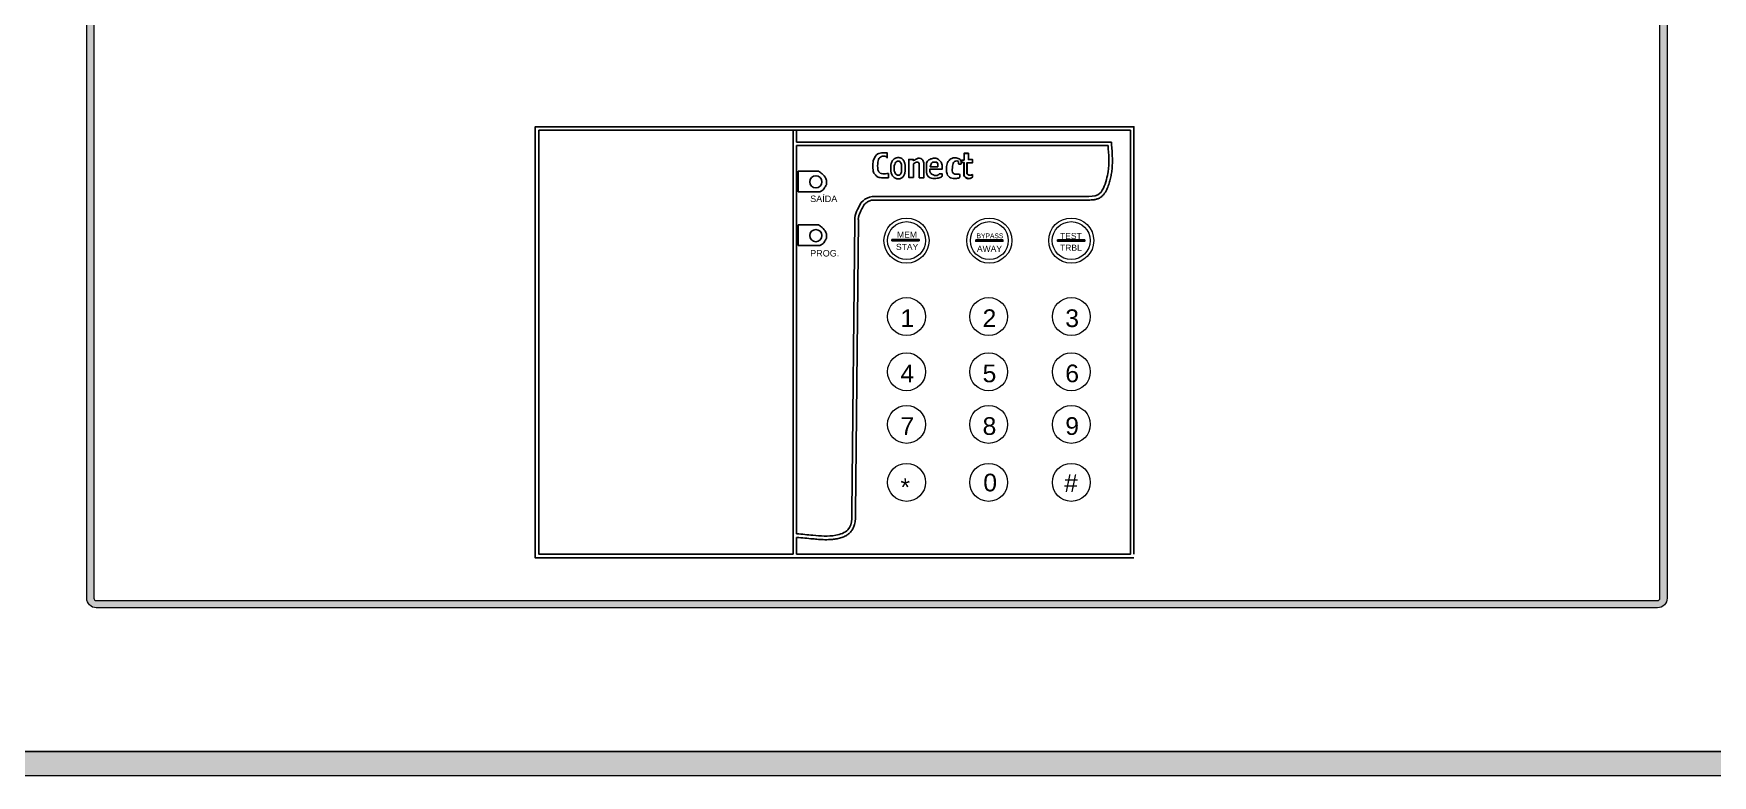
# Model space of a CAD drawing. Header units: millimetres. Extents: x 1729 to 7209, y 940 to 3564.
# Drawn here: x 3968.1 to 4318.6, y 2754.1 to 2908.9 of the extents above; entities that cross this region are included whole.
import ezdxf

# ---------------------------------------------------------------- set-up
doc = ezdxf.new("R2010")
doc.units = ezdxf.units.MM
doc.header["$XCLIPFRAME"] = 2
doc.layers.add('Linhas Externas', color=255, linetype='Continuous')
doc.layers.add('TEXTOS', color=7, linetype='Continuous')
doc.styles.get("Standard").update_dxf_attribs({"font": 'arial.ttf'})
picture_1 = doc.add_image_def('image1.jpg', size_in_pixel=(3840, 2160))

# ---------------------------------------------------------------- blocks, each defined once
blk = doc.blocks.new('CONNECT')
h = blk.add_hatch(color=256)
h.dxf.hatch_style = 1
h.paths.add_polyline_path([(80.13, -23.8), (80.13, -23.53), (74.47, -23.53), (74.47, -23.8)])
h = blk.add_hatch(color=256)
h.dxf.hatch_style = 1
h.paths.add_polyline_path([(97.63, -23.91), (97.63, -23.64), (91.96, -23.64), (91.96, -23.91)])
h = blk.add_hatch(color=256)
h.dxf.hatch_style = 1
h.paths.add_polyline_path([(114.73, -23.91), (114.73, -23.64), (109.06, -23.64), (109.06, -23.91)])
for p, q in [((53.82, -0.75), (53.82, -89.25)), ((54.57, -0.75), (54.57, -3.2)), ((120.29, -3.2), (54.57, -3.2)), ((119.59, -3.95), (54.57, -3.95)), ((54.57, -3.95), (54.57, -84.96)), ((59.12, -9.29), (54.88, -9.29)), ((54.88, -9.29), (54.88, -13.57)), ((54.88, -13.57), (59.4, -13.59)), ((112.67, -14.56), (70.31, -14.56)), ((112.67, -15.31), (70.39, -15.31)), ((59.12, -20.51), (54.88, -20.51)), ((54.88, -20.51), (54.88, -24.79)), ((66.1, -80.49), (66.7, -19.64)), ((66.85, -80.5), (67.45, -19.65)), ((54.88, -24.79), (59.4, -24.81)), ((54.57, -85.72), (54.57, -89.25))]:
    blk.add_line(p, q)
for points in [[(125, -90), (0, -90), (0, 0), (125, 0), (125, -89.24)], [(53.82, -89.25), (0.75, -89.25), (0.75, -0.75), (124.25, -0.75), (124.25, -89.25), (54.57, -89.25)]]:
    blk.add_lwpolyline(points)
for points in [[(74.47, -23.53), (80.13, -23.53), (80.13, -23.8), (74.47, -23.8)], [(91.96, -23.64), (97.63, -23.64), (97.63, -23.91), (91.96, -23.91)], [(109.06, -23.64), (114.73, -23.64), (114.73, -23.91), (109.06, -23.91)]]:
    blk.add_lwpolyline(points, close=True)
for centre in [(58.58, -11.51), (58.58, -22.73)]:
    blk.add_circle(centre, 1.27)
at = {"color": 0, "lineweight": 0}
for centre, radius in [((77.51, -23.77), 4.71), ((77.51, -23.77), 3.96), ((94.8, -23.77), 4.71), ((94.8, -23.77), 3.96), ((111.9, -23.77), 4.71), ((111.9, -23.77), 3.96), ((77.51, -39.63), 3.96), ((94.66, -39.63), 3.96), ((111.92, -39.63), 3.96), ((77.51, -51.15), 3.96), ((94.66, -51.15), 3.96), ((111.92, -51.15), 3.96), ((77.51, -62.14), 3.96), ((94.66, -62.14), 3.96), ((111.92, -62.14), 3.96), ((77.51, -74.24), 3.96), ((94.66, -74.24), 3.96), ((111.92, -74.24), 3.96)]:
    blk.add_circle(centre, radius, dxfattribs=at)
for points, knots in [([(120.29, -3.2), (120.31, -3.43), (120.33, -3.66), (120.34, -3.9), (120.34, -3.9), (120.34, -3.9), (120.34, -3.9), (120.36, -4.13), (120.38, -4.36), (120.42, -5.07), (120.45, -5.54), (120.51, -6.96), (120.51, -7.91), (120.38, -9.22), (120.33, -9.59), (120.2, -10.3), (120.11, -10.66), (119.98, -11.19), (119.93, -11.36), (119.84, -11.71), (119.78, -11.89), (119.61, -12.43), (119.48, -12.79), (119.14, -13.49), (118.94, -13.83), (118.56, -14.28), (118.42, -14.42), (118.16, -14.64), (118.05, -14.73), (117.82, -14.86), (117.72, -14.92), (117.51, -15.01), (117.41, -15.05), (117.09, -15.15), (116.88, -15.2), (116.26, -15.29), (115.86, -15.31), (115.3, -15.31), (115.14, -15.31), (114.8, -15.3), (114.62, -15.3), (114.28, -15.3), (114.11, -15.3), (113.6, -15.3), (113.27, -15.3), (112.85, -15.31), (112.76, -15.31), (112.67, -15.31)], [-1.828135, -1.828135, -1.828135, -1.828135, -0.004019, -0.004019, -0.004019, 0, 0, 0, 1.828665, 1.828665, 5.485996, 5.485996, 12.800656, 12.800656, 15.596941, 15.596941, 18.393226, 18.393226, 19.691946, 19.691946, 20.990666, 20.990666, 23.588105, 23.588105, 26.185545, 26.185545, 27.452124, 27.452124, 28.347909, 28.347909, 29.068021, 29.068021, 29.788132, 29.788132, 31.228356, 31.228356, 34.001892, 34.001892, 35.231373, 35.231373, 36.589812, 36.589812, 37.948251, 37.948251, 40.665128, 40.665128, 41.380942, 41.380942, 41.380942, 41.380942]), ([(73.74, -9.79), (73.62, -9.79), (73.13, -9.78), (72.46, -9.92), (71.74, -9.58), (71.4, -8.66), (71.51, -7.73), (71.61, -6.72), (72.22, -6.13), (73.08, -6.06), (73.36, -6.4), (73.45, -6.5), (73.45, -6.15), (73.45, -5.8), (73.45, -5.45), (73.15, -5.44), (72.51, -5.43), (71.31, -5.54), (70.76, -6.53), (70.35, -7.69), (70.56, -8.54), (70.48, -9.52), (70.98, -9.95), (71.45, -10.59), (71.96, -10.63), (72.26, -10.65), (72.75, -10.66), (73.25, -10.66), (73.74, -10.66), (73.74, -10.37), (73.74, -10.08), (73.74, -9.79)], [0, 0, 0, 0, 1.000539, 3.909478, 5.230627, 6.978036, 11.199107, 12.650894, 14.955787, 17.382743, 18.393566, 18.393566, 18.393566, 19.393566, 19.393566, 19.393566, 21.773896, 24.569508, 28.376272, 29.735716, 34.394929, 35.056241, 37.391433, 39.013904, 41.236268, 41.236268, 41.236268, 42.236268, 42.236268, 42.236268, 43.236268, 43.236268, 43.236268, 43.236268]), ([(77.22, -7.99), (77.21, -7.94), (77.2, -7.89), (77.16, -7.72), (77.13, -7.59), (77.06, -7.38), (77.03, -7.31), (76.97, -7.17), (76.93, -7.11), (76.85, -6.97), (76.8, -6.9), (76.66, -6.76), (76.59, -6.69), (76.45, -6.6), (76.4, -6.57), (76.26, -6.51), (76.18, -6.48), (75.95, -6.44), (75.81, -6.43), (75.57, -6.45), (75.46, -6.47), (75.3, -6.52), (75.25, -6.54), (75.14, -6.59), (75.09, -6.62), (74.97, -6.69), (74.9, -6.74), (74.74, -6.88), (74.67, -6.98), (74.54, -7.17), (74.49, -7.26), (74.39, -7.46), (74.35, -7.58), (74.28, -7.77), (74.26, -7.85), (74.24, -7.92), (74.24, -8.42), (74.24, -8.91), (74.24, -9.41), (74.26, -9.48), (74.28, -9.56), (74.35, -9.75), (74.39, -9.86), (74.49, -10.07), (74.54, -10.16), (74.67, -10.35), (74.74, -10.44), (74.9, -10.58), (74.97, -10.63), (75.09, -10.71), (75.14, -10.74), (75.25, -10.79), (75.3, -10.81), (75.46, -10.86), (75.57, -10.88), (75.81, -10.9), (75.95, -10.89), (76.18, -10.84), (76.26, -10.81), (76.4, -10.75), (76.45, -10.73), (76.59, -10.64), (76.66, -10.57), (76.8, -10.43), (76.85, -10.36), (76.93, -10.22), (76.97, -10.15), (77.03, -10.02), (77.06, -9.95), (77.13, -9.74), (77.16, -9.61), (77.2, -9.44), (77.21, -9.38), (77.22, -9.34), (77.22, -8.89), (77.22, -8.44), (77.22, -7.99)], [0, 0, 0, 0, 0.399282, 0.399282, 1.247016, 1.247016, 1.632987, 1.632987, 1.953621, 1.953621, 2.274254, 2.274254, 2.594888, 2.594888, 2.755205, 2.755205, 3.047829, 3.047829, 3.528284, 3.528284, 3.931062, 3.931062, 4.132452, 4.132452, 4.333841, 4.333841, 4.629036, 4.629036, 5.137768, 5.137768, 5.646501, 5.646501, 6.365749, 6.365749, 6.948602, 6.948602, 6.948602, 7.948602, 7.948602, 7.948602, 8.531454, 8.531454, 9.250703, 9.250703, 9.759435, 9.759435, 10.268167, 10.268167, 10.563362, 10.563362, 10.764751, 10.764751, 10.966141, 10.966141, 11.36892, 11.36892, 11.849374, 11.849374, 12.141998, 12.141998, 12.302315, 12.302315, 12.622949, 12.622949, 12.943583, 12.943583, 13.264216, 13.264216, 13.650187, 13.650187, 14.497921, 14.497921, 14.897203, 14.897203, 14.897203, 15.897203, 15.897203, 15.897203, 15.897203]), ([(78.94, -7.82), (79.01, -7.74), (79.25, -7.46), (80.14, -7.23), (80.15, -7.86), (80.16, -8.16), (80.16, -8.99), (80.16, -9.83), (80.16, -10.66), (80.45, -10.66), (80.73, -10.66), (81.02, -10.66), (81.05, -10.66), (81.09, -10.66), (81.13, -10.66), (81.13, -9.71), (81.13, -8.75), (81.13, -7.79), (81.1, -7.5), (81.04, -6.85), (80.04, -6.43), (79.43, -6.86), (79.08, -7), (78.93, -7.07), (78.93, -6.98), (78.93, -6.89), (78.93, -6.81), (78.6, -6.81), (78.28, -6.81), (77.96, -6.81), (77.96, -8.07), (77.96, -9.33), (77.96, -10.58), (78.29, -10.58), (78.62, -10.58), (78.94, -10.58), (78.94, -9.66), (78.94, -8.74), (78.94, -7.82)], [0, 0, 0, 0, 0.865344, 3.042835, 4.977608, 4.977608, 4.977608, 5.977608, 5.977608, 5.977608, 6.977608, 6.977608, 6.977608, 7.977608, 7.977608, 7.977608, 8.977608, 8.977608, 8.977608, 11.224441, 13.915446, 15.653394, 16.958655, 16.958655, 16.958655, 17.958655, 17.958655, 17.958655, 18.958655, 18.958655, 18.958655, 19.958655, 19.958655, 19.958655, 20.958655, 20.958655, 20.958655, 21.958655, 21.958655, 21.958655, 21.958655]), ([(84.97, -8.25), (84.97, -8.45), (84.97, -8.66), (84.97, -8.86), (84.11, -8.86), (83.25, -8.86), (82.39, -8.86), (82.37, -9.02), (82.33, -9.41), (82.67, -9.88), (83.28, -10.17), (83.99, -10.27), (84.29, -9.91), (84.37, -9.82), (84.56, -9.82), (84.75, -9.82), (84.95, -9.82), (84.98, -9.98), (85.03, -10.22), (84.86, -10.39), (84.8, -10.44), (84.77, -10.47), (84.55, -10.7), (83.76, -10.76), (82.77, -10.91), (81.87, -10.36), (81.73, -9.84), (81.67, -9.64), (81.67, -9.13), (81.67, -8.61), (81.67, -8.1), (81.66, -7.94), (81.61, -7.48), (82.14, -6.84), (82.95, -6.6), (83.7, -6.5), (84.28, -6.92), (84.84, -7.38), (84.93, -7.96), (84.97, -8.25)], [0, 0, 0, 0, 1, 1, 1, 2, 2, 2, 3.311967, 5.047537, 6.096683, 8.77094, 9.734371, 9.734371, 9.734371, 10.734371, 10.734371, 10.734371, 11.946486, 12.535674, 12.535674, 12.535674, 12.861924, 15.069571, 18.318307, 20.902318, 22.518012, 22.518012, 22.518012, 23.518012, 23.518012, 23.518012, 24.767344, 27.125139, 29.274544, 31.555569, 32.684815, 34.849753, 37.129193, 37.129193, 37.129193, 37.129193]), ([(88.59, -10.67), (88.31, -10.73), (87.69, -10.85), (86.67, -10.76), (85.84, -9.95), (85.89, -8.84), (85.85, -7.76), (86.49, -6.82), (87.41, -6.37), (88.16, -6.56), (88.8, -6.81), (88.86, -7.19), (88.89, -7.4), (88.89, -7.53), (88.88, -7.66), (88.88, -7.79), (88.71, -7.79), (88.53, -7.79), (88.35, -7.79)], [0.523945, 0.523945, 0.523945, 0.523945, 2.733077, 5.499626, 8.315657, 10.770354, 13.93156, 16.718309, 19.213809, 21.440335, 22.727263, 24.219363, 24.219363, 24.219363, 25.219363, 25.219363, 25.219363, 26.219363, 26.219363, 26.219363, 26.219363]), ([(90.12, -9.83), (90.25, -9.94), (90.58, -10.21), (91, -10.1), (91.25, -10.03), (91.25, -10.2), (91.25, -10.38), (91.25, -10.55), (91.12, -10.65), (90.75, -10.91), (89.95, -10.83), (89.63, -10.41), (89.48, -10.21), (89.49, -9.29), (89.49, -8.38), (89.5, -7.46), (89.34, -7.45), (89.19, -7.45), (89.04, -7.45), (89.04, -7.29), (89.04, -7.12), (89.04, -6.95), (89.2, -6.95), (89.35, -6.95), (89.51, -6.95), (89.51, -6.48), (89.51, -6.01), (89.52, -5.53), (89.82, -5.53), (90.12, -5.54), (90.42, -5.54), (90.42, -5.97), (90.42, -6.41), (90.42, -6.85), (90.72, -6.85), (91.02, -6.85), (91.31, -6.85), (91.31, -7.07), (91.31, -7.29), (91.31, -7.51), (90.92, -7.51), (90.52, -7.51), (90.13, -7.51), (90.13, -8.28), (90.12, -9.06), (90.12, -9.83)], [0, 0, 0, 0, 1.259842, 3.179741, 3.179741, 3.179741, 4.179741, 4.179741, 4.179741, 5.447932, 7.683732, 9.54587, 9.54587, 9.54587, 10.54587, 10.54587, 10.54587, 11.54587, 11.54587, 11.54587, 12.54587, 12.54587, 12.54587, 13.54587, 13.54587, 13.54587, 14.54587, 14.54587, 14.54587, 15.54587, 15.54587, 15.54587, 16.54587, 16.54587, 16.54587, 17.54587, 17.54587, 17.54587, 18.54587, 18.54587, 18.54587, 19.54587, 19.54587, 19.54587, 20.54587, 20.54587, 20.54587, 20.54587]), ([(90.14, -9.81), (90.27, -9.92), (90.6, -10.18), (91.01, -10.06), (91.26, -10), (91.26, -10.17), (91.26, -10.34), (91.26, -10.51), (91.13, -10.61), (90.77, -10.87), (89.99, -10.8), (89.66, -10.38), (89.52, -10.19), (89.52, -9.28), (89.52, -8.37), (89.52, -7.46), (89.37, -7.46), (89.22, -7.46), (89.07, -7.46), (89.07, -7.3), (89.07, -7.13), (89.07, -6.97), (89.22, -6.97), (89.38, -6.97), (89.53, -6.97), (89.53, -6.5), (89.53, -6.03), (89.53, -5.57), (89.83, -5.57), (90.13, -5.57), (90.43, -5.57), (90.43, -6), (90.43, -6.43), (90.43, -6.86), (90.72, -6.86), (91.02, -6.86), (91.31, -6.86), (91.31, -7.08), (91.31, -7.29), (91.31, -7.51), (90.92, -7.51), (90.53, -7.51), (90.14, -7.51), (90.14, -8.28), (90.14, -9.04), (90.14, -9.81)], [0, 0, 0, 0, 1.259842, 3.179741, 3.179741, 3.179741, 4.179741, 4.179741, 4.179741, 5.447932, 7.683732, 9.54587, 9.54587, 9.54587, 10.54587, 10.54587, 10.54587, 11.54587, 11.54587, 11.54587, 12.54587, 12.54587, 12.54587, 13.54587, 13.54587, 13.54587, 14.54587, 14.54587, 14.54587, 15.54587, 15.54587, 15.54587, 16.54587, 16.54587, 16.54587, 17.54587, 17.54587, 17.54587, 18.54587, 18.54587, 18.54587, 19.54587, 19.54587, 19.54587, 20.54587, 20.54587, 20.54587, 20.54587]), ([(76.48, -8.14), (76.45, -7.99), (76.39, -7.68), (76.13, -7.14), (75.46, -7.18), (75.11, -7.63), (75.01, -7.95), (74.96, -8.13), (74.96, -8.49), (74.96, -8.84), (74.96, -9.2), (75.01, -9.37), (75.11, -9.7), (75.46, -10.15), (76.13, -10.18), (76.39, -9.65), (76.45, -9.33), (76.48, -9.18), (76.48, -8.84), (76.48, -8.49), (76.48, -8.14)], [0, 0, 0, 0, 1.250396, 2.593573, 4.263454, 5.485922, 6.948602, 6.948602, 6.948602, 7.948602, 7.948602, 7.948602, 9.411281, 10.633749, 12.30363, 13.646807, 14.897203, 14.897203, 14.897203, 15.897203, 15.897203, 15.897203, 15.897203]), ([(84.05, -8.37), (83.52, -8.37), (82.99, -8.37), (82.46, -8.37), (82.5, -8.24), (82.58, -7.91), (82.82, -7.29), (83.38, -7.49), (83.9, -7.33), (84.07, -7.89), (84.06, -8.21), (84.05, -8.37)], [0, 0, 0, 0, 1, 1, 1, 2.174662, 3.791615, 5.215034, 6.244008, 7.485688, 8.871798, 8.871798, 8.871798, 8.871798]), ([(88.36, -7.72), (88.39, -7.56), (88.48, -7.07), (87.19, -7.16), (87.19, -8.34), (86.89, -9.3), (87.51, -9.94), (88.09, -9.93), (88.48, -9.94), (88.63, -9.94), (88.61, -10.18), (88.6, -10.42), (88.59, -10.67)], [0, 0, 0, 0, 1.125512, 3.38498, 6.10073, 9.327511, 10.565368, 12.467507, 13.638812, 13.638812, 13.638812, 14.58164, 14.58164, 14.58164, 14.58164]), ([(70.31, -14.56), (69.61, -14.7), (68.22, -15.29), (67.32, -17.18), (66.66, -18.6), (66.69, -19.43), (66.7, -19.64)], [7.855531, 7.855531, 7.855531, 7.855531, 13.409592, 19.095792, 23.979353, 25.642335, 25.642335, 25.642335, 25.642335]), ([(70.39, -15.31), (70.32, -15.32), (70.24, -15.34), (69.93, -15.43), (69.7, -15.52), (69.28, -15.74), (69.1, -15.86), (68.82, -16.12), (68.71, -16.25), (68.49, -16.56), (68.39, -16.73), (68.21, -17.08), (68.13, -17.25), (67.99, -17.53), (67.94, -17.65), (67.84, -17.87), (67.79, -17.97), (67.65, -18.28), (67.58, -18.48), (67.51, -18.74), (67.49, -18.82), (67.47, -18.95), (67.46, -19), (67.45, -19.09), (67.45, -19.13), (67.44, -19.21), (67.44, -19.26), (67.45, -19.4), (67.45, -19.5), (67.45, -19.61)], [8.078999, 8.078999, 8.078999, 8.078999, 8.757387, 8.757387, 11.07109, 11.07109, 13.384792, 13.384792, 15.225508, 15.225508, 17.066225, 17.066225, 18.61861, 18.61861, 19.581452, 19.581452, 20.544294, 20.544294, 22.469979, 22.469979, 23.314193, 23.314193, 23.875087, 23.875087, 24.323818, 24.323818, 24.77255, 24.77255, 25.642335, 25.642335, 25.642335, 25.642335]), ([(54.57, -85.72), (55.7, -85.82), (56.84, -85.93), (57.97, -86.03), (57.97, -86.03), (57.97, -86.03), (57.97, -86.03), (58.15, -86.05), (58.33, -86.07), (58.91, -86.12), (59.33, -86.15), (60.23, -86.2), (60.73, -86.21), (61.58, -86.18), (61.94, -86.15), (62.61, -86.07), (62.93, -86.01), (63.58, -85.87), (63.92, -85.78), (64.5, -85.56), (64.75, -85.44), (65.18, -85.18), (65.37, -85.05), (65.64, -84.81), (65.74, -84.71), (66, -84.41), (66.15, -84.2), (66.4, -83.74), (66.5, -83.51), (66.69, -82.94), (66.77, -82.59), (66.84, -82.03), (66.86, -81.81), (66.88, -81.38), (66.88, -81.18), (66.87, -80.8), (66.86, -80.62), (66.85, -80.46)], [-8.948575, -8.948575, -8.948575, -8.948575, 0.183832, 0.183832, 0.183832, 0.186469, 0.186469, 0.186469, 1.621751, 1.621751, 4.865254, 4.865254, 8.669098, 8.669098, 11.266924, 11.266924, 13.595144, 13.595144, 15.923364, 15.923364, 17.756315, 17.756315, 19.222317, 19.222317, 20.059903, 20.059903, 21.716719, 21.716719, 23.373535, 23.373535, 25.675243, 25.675243, 27.205585, 27.205585, 28.735927, 28.735927, 30.09226, 30.09226, 30.09226, 30.09226]), ([(54.57, -84.96), (55.7, -85.07), (56.84, -85.17), (57.97, -85.28), (59.54, -85.42), (62.02, -85.65), (65.49, -84.52), (66.17, -82.19), (66.12, -80.95), (66.1, -80.49)], [-9.146969, -9.146969, -9.146969, -9.146969, 0, 0, 0, 12.667448, 20.043346, 26.41506, 30.09226, 30.09226, 30.09226, 30.09226])]:
    blk.add_open_spline(points, degree=3, knots=knots)
for points in [[(119.59, -3.95), (119.59, -9.39), (119.24, -11.03), (117.48, -14.19), (114.91, -14.55), (112.67, -14.56)], [(59.12, -9.29), (59.9, -9.82), (60.66, -10.83), (60.77, -11.16)], [(60.77, -12.11), (60.38, -12.79), (59.71, -13.46), (59.4, -13.59)], [(60.77, -11.16), (60.77, -12.11)], [(59.12, -20.51), (59.9, -21.04), (60.66, -22.05), (60.77, -22.38)], [(60.77, -23.33), (60.38, -24.01), (59.71, -24.68), (59.4, -24.81)], [(60.77, -22.38), (60.77, -23.33)]]:
    blk.add_spline(points, degree=3)
at = {"attachment_point": 1}
for s, width, gutter_width, insert, char_height in [('SAÍDA', 5.8135, 48.96, (57.39, -14.37), 1.351), ('STAY', 4.0905, 46.11, (75.31, -24.45), 1.273), ('MEM', 4.0905, 46.11, (75.53, -21.91), 1.273), ('BYPASS', 3.2192, 36.29, (92.13, -22.28), 1.002), ('TEST', 4.0905, 46.11, (109.55, -22.17), 1.273), ('PROG.', 5.8135, 48.96, (57.39, -25.74), 1.351), ('AWAY', 4.0905, 46.11, (92.21, -24.85), 1.273), ('TRBL', 4.0905, 46.11, (109.56, -24.61), 1.273), ('1', 8.3999, 133.84, (76.24, -38.13), 3.69), ('2', 8.3999, 133.84, (93.39, -38.13), 3.69), ('3', 8.3999, 133.84, (110.66, -38.13), 3.69), ('4', 8.3999, 133.84, (76.24, -49.65), 3.69), ('5', 8.3999, 133.84, (93.39, -49.65), 3.69), ('6', 8.3999, 133.84, (110.66, -49.65), 3.69), ('7', 8.3999, 133.84, (76.24, -60.64), 3.69), ('8', 8.3999, 133.84, (93.39, -60.64), 3.69), ('9', 8.3999, 133.84, (110.66, -60.64), 3.69), ('*', 8.3999, 133.84, (76.24, -73.39), 3.69), ('0', 8.3999, 133.84, (93.54, -72.43), 3.69), ('#', 8.3999, 133.84, (110.42, -72.54), 3.69)]:
    blk.add_mtext_dynamic_manual_height_columns(s, width=width, gutter_width=gutter_width, heights=[0], dxfattribs=dict(at, insert=insert, char_height=char_height))

msp = doc.modelspace()

# ---------------------------------------------------------------- hatches: boundary and pattern name
at = {"layer": 'Linhas Externas', "lineweight": 15}
h = msp.add_hatch(color=256, dxfattribs=at)
h.dxf.hatch_style = 1
h.paths.add_polyline_path([(3564.17, 3564.081, 0.4142136), (3559.17, 3559.081), (3559.17, 2759.081, 0.4142136), (3564.17, 2754.081), (4664.17, 2754.081, 0.4142136), (4669.17, 2759.081), (4669.17, 3559.081, 0.4142136), (4664.17, 3564.081)])
h.paths.add_polyline_path([(4664.17, 3559.081), (4664.17, 2759.081), (3564.17, 2759.081), (3564.17, 3559.081)], flags=16)
h.paths.add_polyline_path([(4644.17, 3539.081), (4644.17, 3478.851), (4558.273, 3478.851), (4558.273, 3539.081)], flags=0)
h.paths.add_polyline_path([(4644.17, 3457.081), (4644.17, 3336.081, -0.4142136), (4642.17, 3334.081), (4190.17, 3334.081, -0.4142136), (4188.17, 3336.081), (4188.17, 3457.081, -0.4142136), (4190.17, 3459.081), (4235.17, 3459.081), (4235.17, 3457.581), (4190.17, 3457.581, 0.4142136), (4189.67, 3457.081), (4189.67, 3336.081, 0.4142136), (4190.17, 3335.581), (4642.17, 3335.581, 0.4142136), (4642.67, 3336.081), (4642.67, 3457.081, 0.4142136), (4642.17, 3457.581), (4597.17, 3457.581), (4597.17, 3459.081), (4642.17, 3459.081, -0.4142136)], flags=0)
h.paths.add_polyline_path([(4603.67, 3389.049, -1), (4528.67, 3389.049, -1)], flags=0)
h.paths.add_polyline_path([(4446.17, 3381.549, -1), (4386.17, 3381.549, -1)], flags=0)
h.paths.add_polyline_path([(4554.17, 3311.081), (4554.17, 3171.081, -0.4142136), (4552.17, 3169.081), (4426.17, 3169.081, -0.4142136), (4424.17, 3171.081), (4424.17, 3311.081, -0.4142136), (4426.17, 3313.081), (4448.17, 3313.081), (4448.17, 3311.581), (4426.17, 3311.581, 0.4142136), (4425.67, 3311.081), (4425.67, 3171.081, 0.4142136), (4426.17, 3170.581), (4552.17, 3170.581, 0.4142136), (4552.67, 3171.081), (4552.67, 3311.081, 0.4142136), (4552.17, 3311.581), (4530.17, 3311.581), (4530.17, 3313.081), (4552.17, 3313.081, -0.4142136)], flags=0)
h.paths.add_polyline_path([(4306.17, 3391.549, -1), (4226.17, 3391.549, -1)], flags=0)
h.paths.add_polyline_path([(4644.17, 3157.081), (4644.17, 2791.081, -0.4142136), (4642.17, 2789.081), (4336.17, 2789.081, -0.4142136), (4334.17, 2791.081), (4334.17, 3157.081, -0.4142136), (4336.17, 3159.081), (4388.17, 3159.081), (4388.17, 3157.581), (4337.67, 3157.581, 0.4142136), (4335.67, 3155.581), (4335.67, 2792.581, 0.4142136), (4337.67, 2790.581), (4640.67, 2790.581, 0.4142136), (4642.67, 2792.581), (4642.67, 3155.581, 0.4142136), (4640.67, 3157.581), (4590.17, 3157.581), (4590.17, 3159.081), (4642.17, 3159.081, -0.4142136)], flags=0)
h.paths.add_polyline_path([(4279.17, 3322.081), (4279.17, 3126.081, -0.4142136), (4277.17, 3124.081), (4011.17, 3124.081, -0.4142136), (4009.17, 3126.081), (4009.17, 3322.081, -0.4142136), (4011.17, 3324.081), (4059.431, 3324.081), (4059.431, 3322.581), (4011.17, 3322.581, 0.4142136), (4010.67, 3322.081), (4010.67, 3126.081, 0.4142136), (4011.17, 3125.581), (4277.17, 3125.581, 0.4142136), (4277.67, 3126.081), (4277.67, 3322.081, 0.4142136), (4277.17, 3322.581), (4228.909, 3322.581), (4228.909, 3324.081), (4277.17, 3324.081, -0.4142136)], flags=0)
h.paths.add_polyline_path([(4105.441, 3425.204), (4105.441, 3337.268, -0.4142136), (4103.441, 3335.268), (3596.17, 3335.268, -0.4142136), (3594.17, 3337.268), (3594.17, 3425.204, -0.4142136), (3596.17, 3427.204), (3778.805, 3427.204), (3778.805, 3425.704), (3596.17, 3425.704, 0.4142136), (3595.67, 3425.204), (3595.67, 3337.268, 0.4142136), (3596.17, 3336.768), (4103.441, 3336.768, 0.4142136), (4103.941, 3337.268), (4103.941, 3425.204, 0.4142136), (4103.441, 3425.704), (3920.805, 3425.704), (3920.805, 3427.204), (4103.441, 3427.204, -0.4142136)], flags=0)
h.paths.add_polyline_path([(4309.17, 3112.081), (4309.17, 2791.081, -0.4142136), (4307.17, 2789.081), (3981.17, 2789.081, -0.4142136), (3979.17, 2791.081), (3979.17, 3112.081, -0.4142136), (3981.17, 3114.081), (4063.17, 3114.081), (4063.17, 3112.581), (3981.17, 3112.581, 0.4142136), (3980.67, 3112.081), (3980.67, 2791.081, 0.4142136), (3981.17, 2790.581), (4307.17, 2790.581, 0.4142136), (4307.67, 2791.081), (4307.67, 3112.081, 0.4142136), (4307.17, 3112.581), (4225.17, 3112.581), (4225.17, 3114.081), (4307.17, 3114.081, -0.4142136)], flags=0)
h.paths.add_polyline_path([(4076.641, 3411.081), (4076.641, 3368.081, -0.4142136), (4073.141, 3364.581), (3627.141, 3364.581, -0.4142136), (3623.641, 3368.081), (3623.641, 3411.081, -0.4142136), (3627.141, 3414.581), (4073.141, 3414.581, -0.4142136)], flags=0)
h.paths.add_polyline_path([(4075.141, 3411.081), (4075.141, 3368.081, -0.4142136), (4073.141, 3366.081), (3627.141, 3366.081, -0.4142136), (3625.141, 3368.081), (3625.141, 3411.081, -0.4142136), (3627.141, 3413.081), (4073.141, 3413.081, -0.4142136)], flags=0)
h.paths.add_polyline_path([(3954.17, 3322.081), (3954.17, 2791.081, -0.4142136), (3952.17, 2789.081), (3596.17, 2789.081, -0.4142136), (3594.17, 2791.081), (3594.17, 3322.081, -0.4142136), (3596.17, 3324.081), (3673.17, 3324.081), (3673.17, 3322.581), (3596.17, 3322.581, 0.4142136), (3595.67, 3322.081), (3595.67, 2791.081, 0.4142136), (3596.17, 2790.581), (3952.17, 2790.581, 0.4142136), (3952.67, 2791.081), (3952.67, 3322.081, 0.4142136), (3952.17, 3322.581), (3875.17, 3322.581), (3875.17, 3324.081), (3952.17, 3324.081, -0.4142136)], flags=0)
h.paths.add_polyline_path([(3654.895, 3539.081), (3654.895, 3453.184), (3594.17, 3453.184), (3594.17, 3539.081)], flags=0)
h.paths.add_polyline_path([(4222.542, 3431.186), (4609.444, 3431.186), (4609.444, 3460.879), (4222.542, 3460.879)], flags=8)
h.paths.add_polyline_path([(4383.424, 3133.726), (4593.913, 3133.726), (4593.913, 3161.059), (4383.424, 3161.059)], flags=8)
h.paths.add_polyline_path([(4061.998, 3088.328), (4226.82, 3088.328), (4226.82, 3118.021), (4061.998, 3118.021)], flags=8)
h.paths.add_polyline_path([(3667.127, 3294.768), (3884.015, 3294.768), (3884.015, 3324.461), (3667.127, 3324.461)], flags=8)
h.paths.add_polyline_path([(4054.972, 3295.394), (4234.652, 3295.394), (4234.652, 3325.087), (4054.972, 3325.087)], flags=8)
h.paths.add_polyline_path([(4439.008, 3286.244), (4536.184, 3286.244), (4536.184, 3315.937), (4439.008, 3315.937)], flags=8)
h.paths.add_polyline_path([(3785.101, 3411.215), (3914.405, 3411.215), (3914.405, 3440.908), (3785.101, 3440.908)], flags=8)
h.paths.add_polyline_path([(3751.719, 3472.735), (4440.966, 3472.735), (4440.966, 3534.712), (3751.719, 3534.712)], flags=8)
h = msp.add_hatch(color=256, dxfattribs=at)
h.dxf.hatch_style = 1
h.paths.add_polyline_path([(4597.17, 3459.081), (4597.17, 3457.581), (4642.17, 3457.581, -0.4142136), (4642.67, 3457.081), (4642.67, 3336.081, -0.4142136), (4642.17, 3335.581), (4190.17, 3335.581, -0.4142136), (4189.67, 3336.081), (4189.67, 3457.081, -0.4142136), (4190.17, 3457.581), (4235.17, 3457.581), (4235.17, 3459.081), (4190.17, 3459.081, 0.4142136), (4188.17, 3457.081), (4188.17, 3336.081, 0.4142136), (4190.17, 3334.081), (4642.17, 3334.081, 0.4142136), (4644.17, 3336.081), (4644.17, 3457.081, 0.4142136), (4642.17, 3459.081)])
h.paths.add_polyline_path([(4337.67, 3157.581), (4388.17, 3157.581), (4388.17, 3159.081), (4336.17, 3159.081, 0.4142136), (4334.17, 3157.081), (4334.17, 2791.081, 0.4142136), (4336.17, 2789.081), (4642.17, 2789.081, 0.4142136), (4644.17, 2791.081), (4644.17, 3157.081, 0.4142136), (4642.17, 3159.081), (4590.17, 3159.081), (4590.17, 3157.581), (4640.67, 3157.581, -0.4142136), (4642.67, 3155.581), (4642.67, 2792.581, -0.4142136), (4640.67, 2790.581), (4337.67, 2790.581, -0.4142136), (4335.67, 2792.581), (4335.67, 3155.581, -0.4142136)])
h.paths.add_polyline_path([(4307.17, 3112.581, -0.4142136), (4307.67, 3112.081), (4307.67, 2791.081, -0.4142136), (4307.17, 2790.581), (3981.17, 2790.581, -0.4142136), (3980.67, 2791.081), (3980.67, 3112.081, -0.4142136), (3981.17, 3112.581), (4063.17, 3112.581), (4063.17, 3114.081), (3981.17, 3114.081, 0.4142136), (3979.17, 3112.081), (3979.17, 2791.081, 0.4142136), (3981.17, 2789.081), (4307.17, 2789.081, 0.4142136), (4309.17, 2791.081), (4309.17, 3112.081, 0.4142136), (4307.17, 3114.081), (4225.17, 3114.081), (4225.17, 3112.581)])
h.paths.add_polyline_path([(3954.17, 3322.081, 0.4142136), (3952.17, 3324.081), (3875.17, 3324.081), (3875.17, 3322.581), (3952.17, 3322.581, -0.4142136), (3952.67, 3322.081), (3952.67, 2791.081, -0.4142136), (3952.17, 2790.581), (3596.17, 2790.581, -0.4142136), (3595.67, 2791.081), (3595.67, 3322.081, -0.4142136), (3596.17, 3322.581), (3673.17, 3322.581), (3673.17, 3324.081), (3596.17, 3324.081, 0.4142136), (3594.17, 3322.081), (3594.17, 2791.081, 0.4142136), (3596.17, 2789.081), (3952.17, 2789.081, 0.4142136), (3954.17, 2791.081)])
h.paths.add_polyline_path([(4103.441, 3425.704, -0.4142136), (4103.941, 3425.204), (4103.941, 3337.268, -0.4142136), (4103.441, 3336.768), (3596.17, 3336.768, -0.4142136), (3595.67, 3337.268), (3595.67, 3425.204, -0.4142136), (3596.17, 3425.704), (3778.805, 3425.704), (3778.805, 3427.204), (3596.17, 3427.204, 0.4142136), (3594.17, 3425.204), (3594.17, 3337.268, 0.4142136), (3596.17, 3335.268), (4103.441, 3335.268, 0.4142136), (4105.441, 3337.268), (4105.441, 3425.204, 0.4142136), (4103.441, 3427.204), (3920.805, 3427.204), (3920.805, 3425.704)])
h.paths.add_polyline_path([(3627.141, 3414.581, 0.4142136), (3623.641, 3411.081), (3623.641, 3368.081, 0.4142136), (3627.141, 3364.581), (4073.141, 3364.581, 0.4142136), (4076.641, 3368.081), (4076.641, 3411.081, 0.4142136), (4073.141, 3414.581)], flags=17)
h.paths.add_polyline_path([(3627.141, 3413.081, 0.4142136), (3625.141, 3411.081), (3625.141, 3368.081, 0.4142136), (3627.141, 3366.081), (4073.141, 3366.081, 0.4142136), (4075.141, 3368.081), (4075.141, 3411.081, 0.4142136), (4073.141, 3413.081)], flags=16)

# ---------------------------------------------------------------- linework, layer by layer
msp.add_lwpolyline([(4225.17, 3114.081), (4307.17, 3114.081, -0.4142136), (4309.17, 3112.081), (4309.17, 2791.081, -0.4142136), (4307.17, 2789.081), (3981.17, 2789.081, -0.4142136), (3979.17, 2791.081), (3979.17, 3112.081, -0.4142136), (3981.17, 3114.081), (4063.17, 3114.081), (4063.17, 3112.581), (3981.17, 3112.581, 0.4142136), (3980.67, 3112.081), (3980.67, 2791.081, 0.4142136), (3981.17, 2790.581), (4307.17, 2790.581, 0.4142136), (4307.67, 2791.081), (4307.67, 3112.081, 0.4142136), (4307.17, 3112.581), (4225.17, 3112.581)], format="xyb", close=True, dxfattribs=at)
at = {"layer": 'TEXTOS', "lineweight": 15}
msp.add_lwpolyline([(3564.17, 2754.081), (4664.17, 2754.081, 0.4142136), (4669.17, 2759.081), (4669.17, 3559.081, 0.4142136), (4664.17, 3564.081), (3564.17, 3564.081, 0.4142136), (3559.17, 3559.081), (3559.17, 2759.081, 0.4142136)], format="xyb", close=True, dxfattribs=at)
msp.add_lwpolyline([(3564.17, 3559.081), (4664.17, 3559.081), (4664.17, 2759.081), (3564.17, 2759.081)], close=True, dxfattribs=at)

# ---------------------------------------------------------------- block references
msp.add_blockref('CONNECT', (4072.836, 2889.489))

# ---------------------------------------------------------------- pictures from other files: only their frames are drawn
at = {"layer": 'Linhas Externas', "lineweight": 15}
image = msp.add_image(picture_1, insert=(4664.17, 2759.081), size_in_units=(1422.222, 800), rotation=180, dxfattribs=at)
image.dxf.v_pixel = (-2e-17, 0.3703704)
image.set_boundary_path([(-0.5, -0.5), (2969.5, 2159.5)])

doc.saveas('drawing.dxf')
